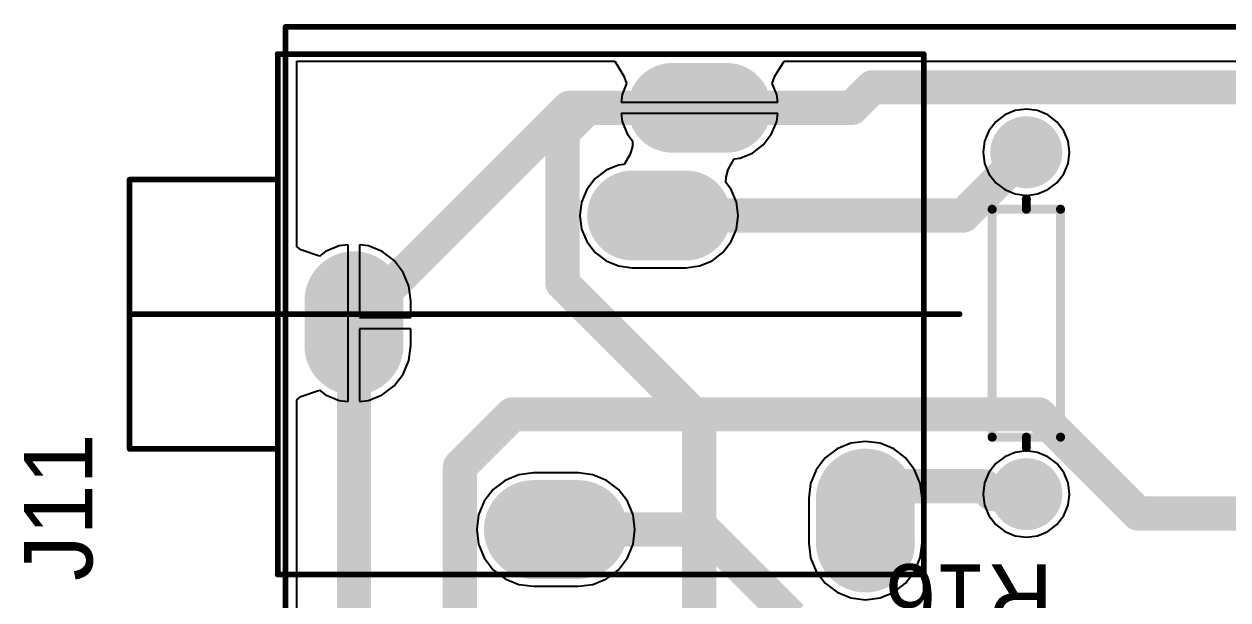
# Model space of a CAD drawing. Header units: millimetres. Extents: x 2.82 to 7.12, y 0.77 to 5.15.
# Drawn here: x 2.826 to 3.882, y 4.442 to 4.948 of the extents above; entities that cross this region are included whole.
import ezdxf

# ---------------------------------------------------------------- set-up
doc = ezdxf.new("R2010")
doc.units = ezdxf.units.MM
doc.header["$MEASUREMENT"] = 0
for name, color, linetype in [('BottomLayer', 5, 'Continuous'), ('BottomSolder', 6, 'Continuous'), ('Mechanical1', 6, 'Continuous'), ('MultiLayer', 9, 'Continuous'), ('PadHoleLayer', 156, 'Continuous'), ('TopLayer', 1, 'Continuous'), ('TopOverlay', 2, 'Continuous'), ('TopSolder', 216, 'Continuous')]:
    doc.layers.add(name, color=color, linetype=linetype)

msp = doc.modelspace()

# ---------------------------------------------------------------- linework, layer by layer
at = {"layer": 'BottomLayer'}
for points, const_width in [([(3.3945, 4.874), (3.4418, 4.874)], 0.0709), ([(3.552, 4.874), (3.57, 4.892)], 0.03), ([(3.57, 4.892), (3.938, 4.892)], 0.03), ([(3.115, 4.685), (3.304, 4.874)], 0.03), ([(3.304, 4.874), (3.4181, 4.874)], 0.03), ([(3.4181, 4.874), (3.552, 4.874)], 0.03), ([(3.6495, 4.7795), (3.705, 4.835)], 0.03), ([(3.3591, 4.7795), (3.4063, 4.7795)], 0.0709), ([(3.3827, 4.7795), (3.6495, 4.7795)], 0.03), ([(3.115, 4.6653), (3.115, 4.7047)], 0.0787), ([(3.208, 4.559), (3.254, 4.605)], 0.03), ([(3.254, 4.605), (3.716, 4.605)], 0.03), ([(3.716, 4.605), (3.803, 4.518)], 0.03), ([(3.208, 4.126), (3.208, 4.559)], 0.03), ([(3.5638, 4.4921), (3.5638, 4.5315)], 0.0787), ([(3.5638, 4.5118), (3.594, 4.5419)], 0.03), ([(3.594, 4.5419), (3.6682, 4.5419)], 0.03), ([(3.6682, 4.5419), (3.6751, 4.535)], 0.03), ([(3.2725, 4.5039), (3.3119, 4.5039)], 0.0787), ([(3.6751, 4.535), (3.705, 4.535)], 0.03), ([(3.803, 4.518), (4.149, 4.518)], 0.03), ([(3.2922, 4.5039), (3.4221, 4.5039)], 0.03), ([(3.4221, 4.5039), (3.499, 4.427)], 0.03)]:
    msp.add_lwpolyline(points, dxfattribs=dict(at, const_width=const_width))
for points, const_width in [([(3.3768, 4.874, 1), (3.4122, 4.874, 1)], 0.0354), ([(3.4241, 4.874, 1), (3.4595, 4.874, 1)], 0.0354), ([(3.5625, 4.892, 1), (3.5775, 4.892, 1)], 0.015), ([(3.5625, 4.892, 1), (3.5775, 4.892, 1)], 0.015), ([(3.2965, 4.874, 1), (3.3115, 4.874, 1)], 0.015), ([(3.2965, 4.874, 1), (3.3115, 4.874, 1)], 0.015), ([(3.4106, 4.874, 1), (3.4257, 4.874, 1)], 0.015), ([(3.4106, 4.874, 1), (3.4257, 4.874, 1)], 0.015), ([(3.5445, 4.874, 1), (3.5595, 4.874, 1)], 0.015), ([(3.5445, 4.874, 1), (3.5595, 4.874, 1)], 0.015), ([(3.6912, 4.835, 1), (3.7188, 4.835, 1)], 0.0276), ([(3.6975, 4.835, 1), (3.7125, 4.835, 1)], 0.015), ([(3.3414, 4.7795, 1), (3.3768, 4.7795, 1)], 0.0354), ([(3.3886, 4.7795, 1), (3.4241, 4.7795, 1)], 0.0354), ([(3.3752, 4.7795, 1), (3.3902, 4.7795, 1)], 0.015), ([(3.642, 4.7795, 1), (3.657, 4.7795, 1)], 0.015), ([(3.642, 4.7795, 1), (3.657, 4.7795, 1)], 0.015), ([(3.0953, 4.7047, 1), (3.1347, 4.7047, 1)], 0.0394), ([(3.0953, 4.6653, 1), (3.1347, 4.6653, 1)], 0.0394), ([(3.1075, 4.685, 1), (3.1225, 4.685, 1)], 0.015), ([(3.2465, 4.605, 1), (3.2615, 4.605, 1)], 0.015), ([(3.2465, 4.605, 1), (3.2615, 4.605, 1)], 0.015), ([(3.7085, 4.605, 1), (3.7235, 4.605, 1)], 0.015), ([(3.7085, 4.605, 1), (3.7235, 4.605, 1)], 0.015), ([(3.2005, 4.559, 1), (3.2155, 4.559, 1)], 0.015), ([(3.2005, 4.559, 1), (3.2155, 4.559, 1)], 0.015), ([(3.5441, 4.5315, 1), (3.5835, 4.5315, 1)], 0.0394), ([(3.5865, 4.5419, 1), (3.6015, 4.5419, 1)], 0.015), ([(3.5865, 4.5419, 1), (3.6015, 4.5419, 1)], 0.015), ([(3.6607, 4.5419, 1), (3.6757, 4.5419, 1)], 0.015), ([(3.6607, 4.5419, 1), (3.6757, 4.5419, 1)], 0.015), ([(3.6912, 4.535, 1), (3.7188, 4.535, 1)], 0.0276), ([(3.2528, 4.5039, 1), (3.2922, 4.5039, 1)], 0.0394), ([(3.2922, 4.5039, 1), (3.3315, 4.5039, 1)], 0.0394), ([(3.6676, 4.535, 1), (3.6826, 4.535, 1)], 0.015), ([(3.6676, 4.535, 1), (3.6826, 4.535, 1)], 0.015), ([(3.6975, 4.535, 1), (3.7125, 4.535, 1)], 0.015), ([(3.7955, 4.518, 1), (3.8105, 4.518, 1)], 0.015), ([(3.7955, 4.518, 1), (3.8105, 4.518, 1)], 0.015), ([(3.5441, 4.4921, 1), (3.5835, 4.4921, 1)], 0.0394), ([(3.5563, 4.5118, 1), (3.5713, 4.5118, 1)], 0.015), ([(3.2847, 4.5039, 1), (3.2997, 4.5039, 1)], 0.015), ([(3.4146, 4.5039, 1), (3.4296, 4.5039, 1)], 0.015), ([(3.4146, 4.5039, 1), (3.4296, 4.5039, 1)], 0.015)]:
    msp.add_lwpolyline(points, format="xyb", close=True, dxfattribs=dict(at, const_width=const_width))
at = {"layer": 'BottomSolder'}
for points, const_width in [([(3.3945, 4.874), (3.4418, 4.874)], 0.0789), ([(3.3591, 4.7795), (3.4063, 4.7795)], 0.0789), ([(3.115, 4.6653), (3.115, 4.7047)], 0.0867), ([(3.5638, 4.4921), (3.5638, 4.5315)], 0.0867), ([(3.2725, 4.5039), (3.3119, 4.5039)], 0.0867)]:
    msp.add_lwpolyline(points, dxfattribs=dict(at, const_width=const_width))
for points, const_width in [([(3.3748, 4.874, 1), (3.4142, 4.874, 1)], 0.0394), ([(3.4221, 4.874, 1), (3.4615, 4.874, 1)], 0.0394), ([(3.6892, 4.835, 1), (3.7208, 4.835, 1)], 0.0316), ([(3.3394, 4.7795, 1), (3.3788, 4.7795, 1)], 0.0394), ([(3.3866, 4.7795, 1), (3.4261, 4.7795, 1)], 0.0394), ([(3.0933, 4.7047, 1), (3.1367, 4.7047, 1)], 0.0434), ([(3.0933, 4.6653, 1), (3.1367, 4.6653, 1)], 0.0434), ([(3.5421, 4.5315, 1), (3.5855, 4.5315, 1)], 0.0434), ([(3.6892, 4.535, 1), (3.7208, 4.535, 1)], 0.0316), ([(3.2508, 4.5039, 1), (3.2942, 4.5039, 1)], 0.0434), ([(3.2902, 4.5039, 1), (3.3335, 4.5039, 1)], 0.0434), ([(3.5421, 4.4921, 1), (3.5855, 4.4921, 1)], 0.0434)]:
    msp.add_lwpolyline(points, format="xyb", close=True, dxfattribs=dict(at, const_width=const_width))
at = {"layer": 'Mechanical1', "const_width": 0.005}
for points in [[(3.055, 4.945), (7.005, 4.945)], [(3.055, 0.995), (3.055, 4.945)]]:
    msp.add_lwpolyline(points, dxfattribs=at)
at = {"layer": 'Mechanical1', "const_width": 0.0025}
msp.add_lwpolyline([(3.0537, 4.945, 1), (3.0562, 4.945, 1)], format="xyb", close=True, dxfattribs=at)
msp.add_lwpolyline([(3.0537, 4.945, 1), (3.0562, 4.945, 1)], format="xyb", close=True, dxfattribs=at)
at = {"layer": 'MultiLayer'}
for points, const_width in [([(3.3945, 4.874), (3.4418, 4.874)], 0.0709), ([(3.3591, 4.7795), (3.4063, 4.7795)], 0.0709), ([(3.115, 4.6653), (3.115, 4.7047)], 0.0787), ([(3.5638, 4.4921), (3.5638, 4.5315)], 0.0787), ([(3.2725, 4.5039), (3.3119, 4.5039)], 0.0787)]:
    msp.add_lwpolyline(points, dxfattribs=dict(at, const_width=const_width))
for points, const_width in [([(3.3768, 4.874, 1), (3.4122, 4.874, 1)], 0.0354), ([(3.4241, 4.874, 1), (3.4595, 4.874, 1)], 0.0354), ([(3.6912, 4.835, 1), (3.7188, 4.835, 1)], 0.0276), ([(3.3414, 4.7795, 1), (3.3768, 4.7795, 1)], 0.0354), ([(3.3886, 4.7795, 1), (3.4241, 4.7795, 1)], 0.0354), ([(3.0953, 4.7047, 1), (3.1347, 4.7047, 1)], 0.0394), ([(3.0953, 4.6653, 1), (3.1347, 4.6653, 1)], 0.0394), ([(3.5441, 4.5315, 1), (3.5835, 4.5315, 1)], 0.0394), ([(3.6912, 4.535, 1), (3.7188, 4.535, 1)], 0.0276), ([(3.2528, 4.5039, 1), (3.2922, 4.5039, 1)], 0.0394), ([(3.2922, 4.5039, 1), (3.3315, 4.5039, 1)], 0.0394), ([(3.5441, 4.4921, 1), (3.5835, 4.4921, 1)], 0.0394)]:
    msp.add_lwpolyline(points, format="xyb", close=True, dxfattribs=dict(at, const_width=const_width))
at = {"layer": 'PadHoleLayer'}
for points, const_width in [([(3.4044, 4.874, 1), (3.4319, 4.874, 1)], 0.0276), ([(3.6966, 4.835, 1), (3.7134, 4.835, 1)], 0.0167), ([(3.3689, 4.7795, 1), (3.3965, 4.7795, 1)], 0.0276), ([(3.1002, 4.685, 1), (3.1298, 4.685, 1)], 0.0295), ([(3.6966, 4.535, 1), (3.7134, 4.535, 1)], 0.0167), ([(3.2774, 4.5039, 1), (3.3069, 4.5039, 1)], 0.0295), ([(3.5491, 4.5118, 1), (3.5786, 4.5118, 1)], 0.0295)]:
    msp.add_lwpolyline(points, format="xyb", close=True, dxfattribs=dict(at, const_width=const_width))
at = {"layer": 'TopLayer'}
for p, q in [((3.065, 4.7524), (3.065, 4.915)), ((3.065, 4.915), (3.3439, 4.915)), ((3.3439, 4.915), (3.3519, 4.9017)), ((3.4844, 4.9017), (3.4924, 4.915)), ((3.4924, 4.915), (4.1355, 4.915)), ((3.3519, 4.9017), (3.3542, 4.8953)), ((3.4821, 4.8953), (3.4844, 4.9017)), ((3.3542, 4.8953), (3.3503, 4.8858)), ((3.486, 4.8858), (3.4821, 4.8953)), ((3.3503, 4.8858), (3.3494, 4.879)), ((3.4869, 4.879), (3.486, 4.8858)), ((3.3494, 4.879), (3.4181, 4.879)), ((3.4181, 4.879), (3.4869, 4.879)), ((3.6952, 4.8716), (3.6861, 4.8678)), ((3.705, 4.8729), (3.6952, 4.8716)), ((3.7148, 4.8716), (3.705, 4.8729)), ((3.7239, 4.8678), (3.7148, 4.8716)), ((3.4181, 4.869), (3.3494, 4.869)), ((3.3494, 4.869), (3.3503, 4.8621)), ((3.3503, 4.8621), (3.3548, 4.8511)), ((3.4869, 4.869), (3.4181, 4.869)), ((3.4815, 4.8511), (3.486, 4.8621)), ((3.486, 4.8621), (3.4869, 4.869)), ((3.6782, 4.8618), (3.6722, 4.8539)), ((3.6861, 4.8678), (3.6782, 4.8618)), ((3.7318, 4.8618), (3.7239, 4.8678)), ((3.7378, 4.8539), (3.7318, 4.8618)), ((3.3548, 4.8511), (3.3595, 4.845)), ((3.4742, 4.8416), (3.4815, 4.8511)), ((3.6722, 4.8539), (3.6684, 4.8448)), ((3.7416, 4.8448), (3.7378, 4.8539)), ((3.3594, 4.8403), (3.3574, 4.8334)), ((3.3595, 4.845), (3.3594, 4.8403)), ((3.4647, 4.8343), (3.4742, 4.8416)), ((3.6684, 4.8448), (3.6671, 4.835)), ((3.7429, 4.835), (3.7416, 4.8448)), ((3.3574, 4.8334), (3.3522, 4.8244)), ((3.4435, 4.82), (3.4487, 4.8291)), ((3.4487, 4.8291), (3.4536, 4.8297)), ((3.4536, 4.8297), (3.4647, 4.8343)), ((3.6671, 4.835), (3.6684, 4.8252)), ((3.7416, 4.8252), (3.7429, 4.835)), ((3.3362, 4.8192), (3.3267, 4.8119)), ((3.3472, 4.8238), (3.3362, 4.8192)), ((3.3522, 4.8244), (3.3472, 4.8238)), ((3.4415, 4.8132), (3.4435, 4.82)), ((3.6684, 4.8252), (3.6722, 4.8161)), ((3.7378, 4.8161), (3.7416, 4.8252)), ((3.3267, 4.8119), (3.3194, 4.8024)), ((3.4414, 4.8085), (3.4415, 4.8132)), ((3.446, 4.8024), (3.4414, 4.8085)), ((3.6722, 4.8161), (3.6782, 4.8082)), ((3.6782, 4.8082), (3.6861, 4.8022)), ((3.7239, 4.8022), (3.7318, 4.8082)), ((3.7318, 4.8082), (3.7378, 4.8161)), ((3.3194, 4.8024), (3.3148, 4.7913)), ((3.4506, 4.7913), (3.446, 4.8024)), ((3.6861, 4.8022), (3.6952, 4.7984)), ((3.6952, 4.7984), (3.705, 4.7971)), ((3.705, 4.7971), (3.7148, 4.7984)), ((3.7148, 4.7984), (3.7239, 4.8022)), ((3.3148, 4.7913), (3.3133, 4.7795)), ((3.4522, 4.7795), (3.4506, 4.7913)), ((3.3133, 4.7795), (3.3148, 4.7676)), ((3.4506, 4.7676), (3.4522, 4.7795)), ((3.3148, 4.7676), (3.3194, 4.7566)), ((3.446, 4.7566), (3.4506, 4.7676)), ((3.11, 4.7538), (3.1021, 4.7528)), ((3.11, 4.685), (3.11, 4.7538)), ((3.1279, 4.7528), (3.12, 4.7538)), ((3.12, 4.7538), (3.12, 4.69)), ((3.3194, 4.7566), (3.3267, 4.7471)), ((3.4387, 4.7471), (3.446, 4.7566)), ((3.0685, 4.7494), (3.065, 4.7524)), ((3.0847, 4.7437), (3.0685, 4.7494)), ((3.0901, 4.7478), (3.0847, 4.7437)), ((3.1021, 4.7528), (3.0901, 4.7478)), ((3.1399, 4.7478), (3.1279, 4.7528)), ((3.1502, 4.7399), (3.1399, 4.7478)), ((3.3267, 4.7471), (3.3362, 4.7398)), ((3.4293, 4.7398), (3.4387, 4.7471)), ((3.1581, 4.7296), (3.1502, 4.7399)), ((3.3362, 4.7398), (3.3472, 4.7352)), ((3.3472, 4.7352), (3.3591, 4.7337)), ((3.3591, 4.7337), (3.4063, 4.7337)), ((3.4063, 4.7337), (3.4182, 4.7352)), ((3.4182, 4.7352), (3.4293, 4.7398)), ((3.1631, 4.7176), (3.1581, 4.7296)), ((3.1648, 4.7047), (3.1631, 4.7176)), ((3.1648, 4.69), (3.1648, 4.7047)), ((3.11, 4.6162), (3.11, 4.685)), ((3.12, 4.69), (3.1648, 4.69)), ((3.1648, 4.68), (3.12, 4.68)), ((3.12, 4.68), (3.12, 4.6162)), ((3.1648, 4.6653), (3.1648, 4.68)), ((3.1631, 4.6524), (3.1648, 4.6653)), ((3.1581, 4.6404), (3.1631, 4.6524)), ((3.1502, 4.6301), (3.1581, 4.6404)), ((3.1399, 4.6222), (3.1502, 4.6301)), ((3.065, 4.6176), (3.0685, 4.6206)), ((3.065, 4.2617), (3.065, 4.6176)), ((3.0685, 4.6206), (3.0847, 4.6263)), ((3.0847, 4.6263), (3.0901, 4.6222)), ((3.0901, 4.6222), (3.1021, 4.6172)), ((3.1021, 4.6172), (3.11, 4.6162)), ((3.12, 4.6162), (3.1279, 4.6172)), ((3.1279, 4.6172), (3.1399, 4.6222)), ((3.5389, 4.5746), (3.5286, 4.5667)), ((3.5509, 4.5796), (3.5389, 4.5746)), ((3.5638, 4.5813), (3.5509, 4.5796)), ((3.5767, 4.5796), (3.5638, 4.5813)), ((3.5887, 4.5746), (3.5767, 4.5796)), ((3.599, 4.5667), (3.5887, 4.5746)), ((3.5286, 4.5667), (3.5207, 4.5564)), ((3.6069, 4.5564), (3.599, 4.5667)), ((3.6861, 4.5678), (3.6782, 4.5618)), ((3.6952, 4.5716), (3.6861, 4.5678)), ((3.705, 4.5729), (3.6952, 4.5716)), ((3.7148, 4.5716), (3.705, 4.5729)), ((3.7239, 4.5678), (3.7148, 4.5716)), ((3.7318, 4.5618), (3.7239, 4.5678)), ((3.2725, 4.5537), (3.2596, 4.552)), ((3.3119, 4.5537), (3.2725, 4.5537)), ((3.3247, 4.552), (3.3119, 4.5537)), ((3.5207, 4.5564), (3.5157, 4.5443)), ((3.6119, 4.5443), (3.6069, 4.5564)), ((3.6722, 4.5539), (3.6684, 4.5448)), ((3.6782, 4.5618), (3.6722, 4.5539)), ((3.7378, 4.5539), (3.7318, 4.5618)), ((3.7416, 4.5448), (3.7378, 4.5539)), ((3.2476, 4.547), (3.2373, 4.5391)), ((3.2596, 4.552), (3.2476, 4.547)), ((3.3367, 4.547), (3.3247, 4.552)), ((3.3471, 4.5391), (3.3367, 4.547)), ((3.5157, 4.5443), (3.514, 4.5315)), ((3.6136, 4.5315), (3.6119, 4.5443)), ((3.6684, 4.5448), (3.6671, 4.535)), ((3.7429, 4.535), (3.7416, 4.5448)), ((3.2373, 4.5391), (3.2294, 4.5288)), ((3.355, 4.5288), (3.3471, 4.5391)), ((3.6671, 4.535), (3.6684, 4.5252)), ((3.7416, 4.5252), (3.7429, 4.535)), ((3.2294, 4.5288), (3.2244, 4.5168)), ((3.36, 4.5168), (3.355, 4.5288)), ((3.514, 4.5315), (3.514, 4.4921)), ((3.6136, 4.4921), (3.6136, 4.5315)), ((3.6684, 4.5252), (3.6722, 4.5161)), ((3.7378, 4.5161), (3.7416, 4.5252)), ((3.2244, 4.5168), (3.2227, 4.5039)), ((3.3616, 4.5039), (3.36, 4.5168)), ((3.6722, 4.5161), (3.6782, 4.5082)), ((3.7318, 4.5082), (3.7378, 4.5161)), ((3.2227, 4.5039), (3.2244, 4.491)), ((3.36, 4.491), (3.3616, 4.5039)), ((3.6782, 4.5082), (3.6861, 4.5022)), ((3.6861, 4.5022), (3.6952, 4.4984)), ((3.7148, 4.4984), (3.7239, 4.5022)), ((3.7239, 4.5022), (3.7318, 4.5082)), ((3.2244, 4.491), (3.2294, 4.479)), ((3.355, 4.479), (3.36, 4.491)), ((3.514, 4.4921), (3.5157, 4.4792)), ((3.6119, 4.4792), (3.6136, 4.4921)), ((3.6952, 4.4984), (3.705, 4.4971)), ((3.705, 4.4971), (3.7148, 4.4984)), ((3.2294, 4.479), (3.2373, 4.4687)), ((3.3471, 4.4687), (3.355, 4.479)), ((3.5157, 4.4792), (3.5207, 4.4672)), ((3.6069, 4.4672), (3.6119, 4.4792)), ((3.2373, 4.4687), (3.2476, 4.4608)), ((3.3367, 4.4608), (3.3471, 4.4687)), ((3.2476, 4.4608), (3.2596, 4.4558)), ((3.3247, 4.4558), (3.3367, 4.4608)), ((3.5207, 4.4672), (3.5286, 4.4569)), ((3.599, 4.4569), (3.6069, 4.4672)), ((3.2596, 4.4558), (3.2725, 4.4541)), ((3.2725, 4.4541), (3.3119, 4.4541)), ((3.3119, 4.4541), (3.3247, 4.4558)), ((3.5286, 4.4569), (3.5389, 4.449)), ((3.5389, 4.449), (3.5509, 4.444)), ((3.5767, 4.444), (3.5887, 4.449)), ((3.5887, 4.449), (3.599, 4.4569)), ((3.5509, 4.444), (3.5638, 4.4423)), ((3.5638, 4.4423), (3.5767, 4.444))]:
    msp.add_line(p, q, dxfattribs=at)
for points, const_width in [([(3.3945, 4.874), (3.4418, 4.874)], 0.0709), ([(3.298, 4.852), (3.32, 4.874)], 0.03), ([(3.32, 4.874), (3.4181, 4.874)], 0.03), ([(3.298, 4.72), (3.298, 4.852)], 0.03), ([(3.3591, 4.7795), (3.4063, 4.7795)], 0.0709), ([(3.115, 4.6653), (3.115, 4.7047)], 0.0787), ([(3.298, 4.72), (3.418, 4.6)], 0.03), ([(3.115, 4.1944), (3.115, 4.685)], 0.03), ([(3.418, 4.3833), (3.418, 4.6)], 0.03), ([(3.5638, 4.4921), (3.5638, 4.5315)], 0.0787), ([(3.2725, 4.5039), (3.3119, 4.5039)], 0.0787)]:
    msp.add_lwpolyline(points, dxfattribs=dict(at, const_width=const_width))
for points, const_width in [([(3.3768, 4.874, 1), (3.4122, 4.874, 1)], 0.0354), ([(3.4241, 4.874, 1), (3.4595, 4.874, 1)], 0.0354), ([(3.3125, 4.874, 1), (3.3275, 4.874, 1)], 0.015), ([(3.3125, 4.874, 1), (3.3275, 4.874, 1)], 0.015), ([(3.4106, 4.874, 1), (3.4257, 4.874, 1)], 0.015), ([(3.2905, 4.852, 1), (3.3055, 4.852, 1)], 0.015), ([(3.2905, 4.852, 1), (3.3055, 4.852, 1)], 0.015), ([(3.6912, 4.835, 1), (3.7188, 4.835, 1)], 0.0276), ([(3.3414, 4.7795, 1), (3.3768, 4.7795, 1)], 0.0354), ([(3.3886, 4.7795, 1), (3.4241, 4.7795, 1)], 0.0354), ([(3.0953, 4.7047, 1), (3.1347, 4.7047, 1)], 0.0394), ([(3.2905, 4.72, 1), (3.3055, 4.72, 1)], 0.015), ([(3.2905, 4.72, 1), (3.3055, 4.72, 1)], 0.015), ([(3.0953, 4.6653, 1), (3.1347, 4.6653, 1)], 0.0394), ([(3.1075, 4.685, 1), (3.1225, 4.685, 1)], 0.015), ([(3.4105, 4.6, 1), (3.4255, 4.6, 1)], 0.015), ([(3.4105, 4.6, 1), (3.4255, 4.6, 1)], 0.015), ([(3.5441, 4.5315, 1), (3.5835, 4.5315, 1)], 0.0394), ([(3.6912, 4.535, 1), (3.7188, 4.535, 1)], 0.0276), ([(3.2528, 4.5039, 1), (3.2922, 4.5039, 1)], 0.0394), ([(3.2922, 4.5039, 1), (3.3315, 4.5039, 1)], 0.0394), ([(3.5441, 4.4921, 1), (3.5835, 4.4921, 1)], 0.0394)]:
    msp.add_lwpolyline(points, format="xyb", close=True, dxfattribs=dict(at, const_width=const_width))
at = {"layer": 'TopOverlay'}
for points, const_width in [([(3.0481, 4.4645), (3.0481, 4.9212)], 0.005), ([(3.0481, 4.9212), (3.615, 4.9212)], 0.005), ([(3.615, 4.4645), (3.615, 4.9212)], 0.005), ([(2.9181, 4.5748), (2.9181, 4.811)], 0.005), ([(2.9181, 4.811), (3.0481, 4.811)], 0.005), ([(3.705, 4.785), (3.705, 4.794)], 0.00787), ([(3.675, 4.785), (3.735, 4.785)], 0.00787), ([(3.675, 4.585), (3.675, 4.785)], 0.00787), ([(3.735, 4.585), (3.735, 4.785)], 0.00787), ([(2.9181, 4.6929), (3.6465, 4.6929)], 0.005), ([(3.675, 4.585), (3.705, 4.585)], 0.00787), ([(3.705, 4.585), (3.735, 4.585)], 0.00787), ([(3.705, 4.576), (3.705, 4.585)], 0.00787), ([(2.9181, 4.5748), (3.0481, 4.5748)], 0.005), ([(3.0481, 4.4645), (3.615, 4.4645)], 0.005)]:
    msp.add_lwpolyline(points, dxfattribs=dict(at, const_width=const_width))
for points, const_width in [([(3.0468, 4.9212, 1), (3.0493, 4.9212, 1)], 0.0025), ([(3.0468, 4.9212, 1), (3.0493, 4.9212, 1)], 0.0025), ([(3.6138, 4.9212, 1), (3.6162, 4.9212, 1)], 0.0025), ([(3.6138, 4.9212, 1), (3.6162, 4.9212, 1)], 0.0025), ([(2.9169, 4.811, 1), (2.9194, 4.811, 1)], 0.0025), ([(2.9169, 4.811, 1), (2.9194, 4.811, 1)], 0.0025), ([(3.0468, 4.811, 1), (3.0493, 4.811, 1)], 0.0025), ([(3.703, 4.794, 1), (3.707, 4.794, 1)], 0.00394), ([(3.673, 4.785, 1), (3.677, 4.785, 1)], 0.00394), ([(3.673, 4.785, 1), (3.677, 4.785, 1)], 0.00394), ([(3.703, 4.785, 1), (3.707, 4.785, 1)], 0.00394), ([(3.733, 4.785, 1), (3.737, 4.785, 1)], 0.00394), ([(3.733, 4.785, 1), (3.737, 4.785, 1)], 0.00394), ([(2.9169, 4.6929, 1), (2.9194, 4.6929, 1)], 0.0025), ([(3.6452, 4.6929, 1), (3.6477, 4.6929, 1)], 0.0025), ([(3.673, 4.585, 1), (3.677, 4.585, 1)], 0.00394), ([(3.673, 4.585, 1), (3.677, 4.585, 1)], 0.00394), ([(3.703, 4.585, 1), (3.707, 4.585, 1)], 0.00394), ([(3.703, 4.585, 1), (3.707, 4.585, 1)], 0.00394), ([(3.703, 4.585, 1), (3.707, 4.585, 1)], 0.00394), ([(3.733, 4.585, 1), (3.737, 4.585, 1)], 0.00394), ([(3.733, 4.585, 1), (3.737, 4.585, 1)], 0.00394), ([(2.9169, 4.5748, 1), (2.9194, 4.5748, 1)], 0.0025), ([(2.9169, 4.5748, 1), (2.9194, 4.5748, 1)], 0.0025), ([(3.0468, 4.5748, 1), (3.0493, 4.5748, 1)], 0.0025), ([(3.703, 4.576, 1), (3.707, 4.576, 1)], 0.00394), ([(3.0468, 4.4645, 1), (3.0493, 4.4645, 1)], 0.0025), ([(3.0468, 4.4645, 1), (3.0493, 4.4645, 1)], 0.0025), ([(3.6138, 4.4645, 1), (3.6162, 4.4645, 1)], 0.0025), ([(3.6138, 4.4645, 1), (3.6162, 4.4645, 1)], 0.0025)]:
    msp.add_lwpolyline(points, format="xyb", close=True, dxfattribs=dict(at, const_width=const_width))
at = {"layer": 'TopSolder'}
for points, const_width in [([(3.3945, 4.874), (3.4418, 4.874)], 0.0789), ([(3.3591, 4.7795), (3.4063, 4.7795)], 0.0789), ([(3.115, 4.6653), (3.115, 4.7047)], 0.0867), ([(3.5638, 4.4921), (3.5638, 4.5315)], 0.0867), ([(3.2725, 4.5039), (3.3119, 4.5039)], 0.0867)]:
    msp.add_lwpolyline(points, dxfattribs=dict(at, const_width=const_width))
for points, const_width in [([(3.3748, 4.874, 1), (3.4142, 4.874, 1)], 0.0394), ([(3.4221, 4.874, 1), (3.4615, 4.874, 1)], 0.0394), ([(3.6892, 4.835, 1), (3.7208, 4.835, 1)], 0.0316), ([(3.3394, 4.7795, 1), (3.3788, 4.7795, 1)], 0.0394), ([(3.3866, 4.7795, 1), (3.4261, 4.7795, 1)], 0.0394), ([(3.0933, 4.7047, 1), (3.1367, 4.7047, 1)], 0.0434), ([(3.0933, 4.6653, 1), (3.1367, 4.6653, 1)], 0.0434), ([(3.5421, 4.5315, 1), (3.5855, 4.5315, 1)], 0.0434), ([(3.6892, 4.535, 1), (3.7208, 4.535, 1)], 0.0316), ([(3.2508, 4.5039, 1), (3.2942, 4.5039, 1)], 0.0434), ([(3.2902, 4.5039, 1), (3.3335, 4.5039, 1)], 0.0434), ([(3.5421, 4.4921, 1), (3.5855, 4.4921, 1)], 0.0434)]:
    msp.add_lwpolyline(points, format="xyb", close=True, dxfattribs=dict(at, const_width=const_width))

# ---------------------------------------------------------------- texts
at = {"layer": 'TopOverlay'}
for s, rotation, p in [('J11', 90, (2.8856, 4.4588)), ('R16', 180, (3.7285, 4.4735))]:
    msp.add_text(s, height=0.06, rotation=rotation, dxfattribs=at).set_placement(p)

doc.saveas('drawing.dxf')
